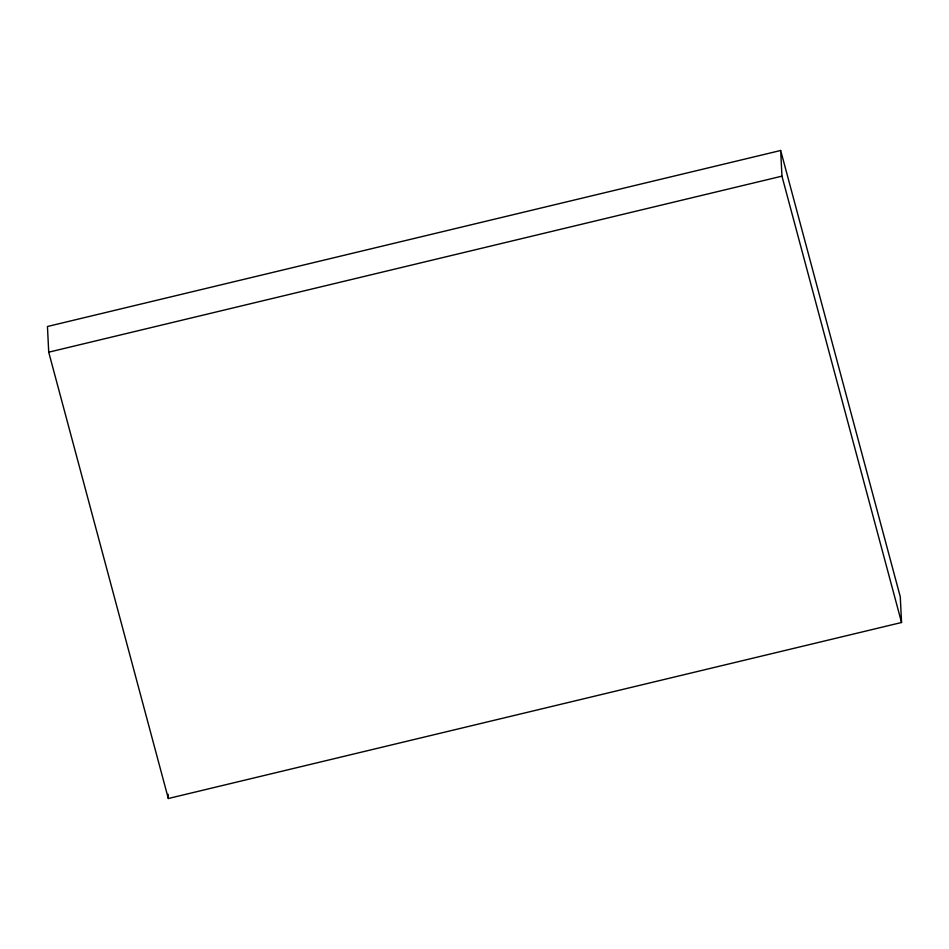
<?xml version="1.0" encoding="UTF-8"?>
<svg xmlns="http://www.w3.org/2000/svg" width="949" height="949" viewBox="0 0 949 949"><rect width="100%" height="100%" fill="white"/><g stroke="black" fill="none" stroke-linecap="round" stroke-linejoin="round"><path stroke-width="1.42" d="M780.683 150.488L47.45 326.503L48.719 352.186L168.317 798.512L901.55 622.497L900.281 596.814L780.683 150.488L781.952 176.158L901.55 622.497M48.719 352.186L781.952 176.158M168.103 794.242L168.317 798.512"/></g></svg>
